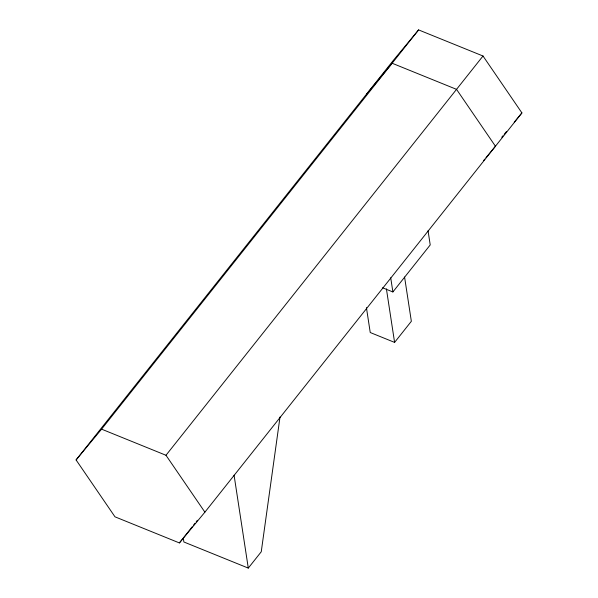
<?xml version="1.0" encoding="UTF-8"?>
<svg xmlns="http://www.w3.org/2000/svg" width="598" height="598" viewBox="0 0 598 598"><rect width="100%" height="100%" fill="white"/><g stroke="black" fill="none" stroke-linecap="round" stroke-linejoin="round"><path stroke-width="0.9" d="M280.014 416.978L261.251 551.775L248.29 568.1L183.878 541.99L183.317 538.305M76.081 459.937L393.103 60.675L418.6 29.9L483.012 56.01L521.919 112.902L204.897 512.157L179.4 542.932L114.988 516.822L76.081 459.937L101.578 429.155L418.6 29.9M204.897 512.157L165.982 455.272L483.012 56.01M179.4 542.932L192.16 526.86M193.318 525.395L195.06 523.205M196.219 521.748L197.385 520.282M382.585 287.78L392.886 291.959L430.224 244.933L428.048 230.731M366.425 307.611L370.237 332.525L394.598 342.4L411.349 321.298L404.569 277.016M366.634 94.021L392.131 63.239L456.536 89.356L495.45 146.241L485.957 157.693M501.759 137.234L502.948 135.806M504.136 134.371L506.506 131.508M514.213 122.201L521.919 112.902M483.588 160.556L484.776 159.12M101.578 429.155L165.982 455.272M390.711 277.756L392.886 291.959M386.405 288.886L394.598 342.4M234.072 475.178L248.29 568.1"/></g></svg>
